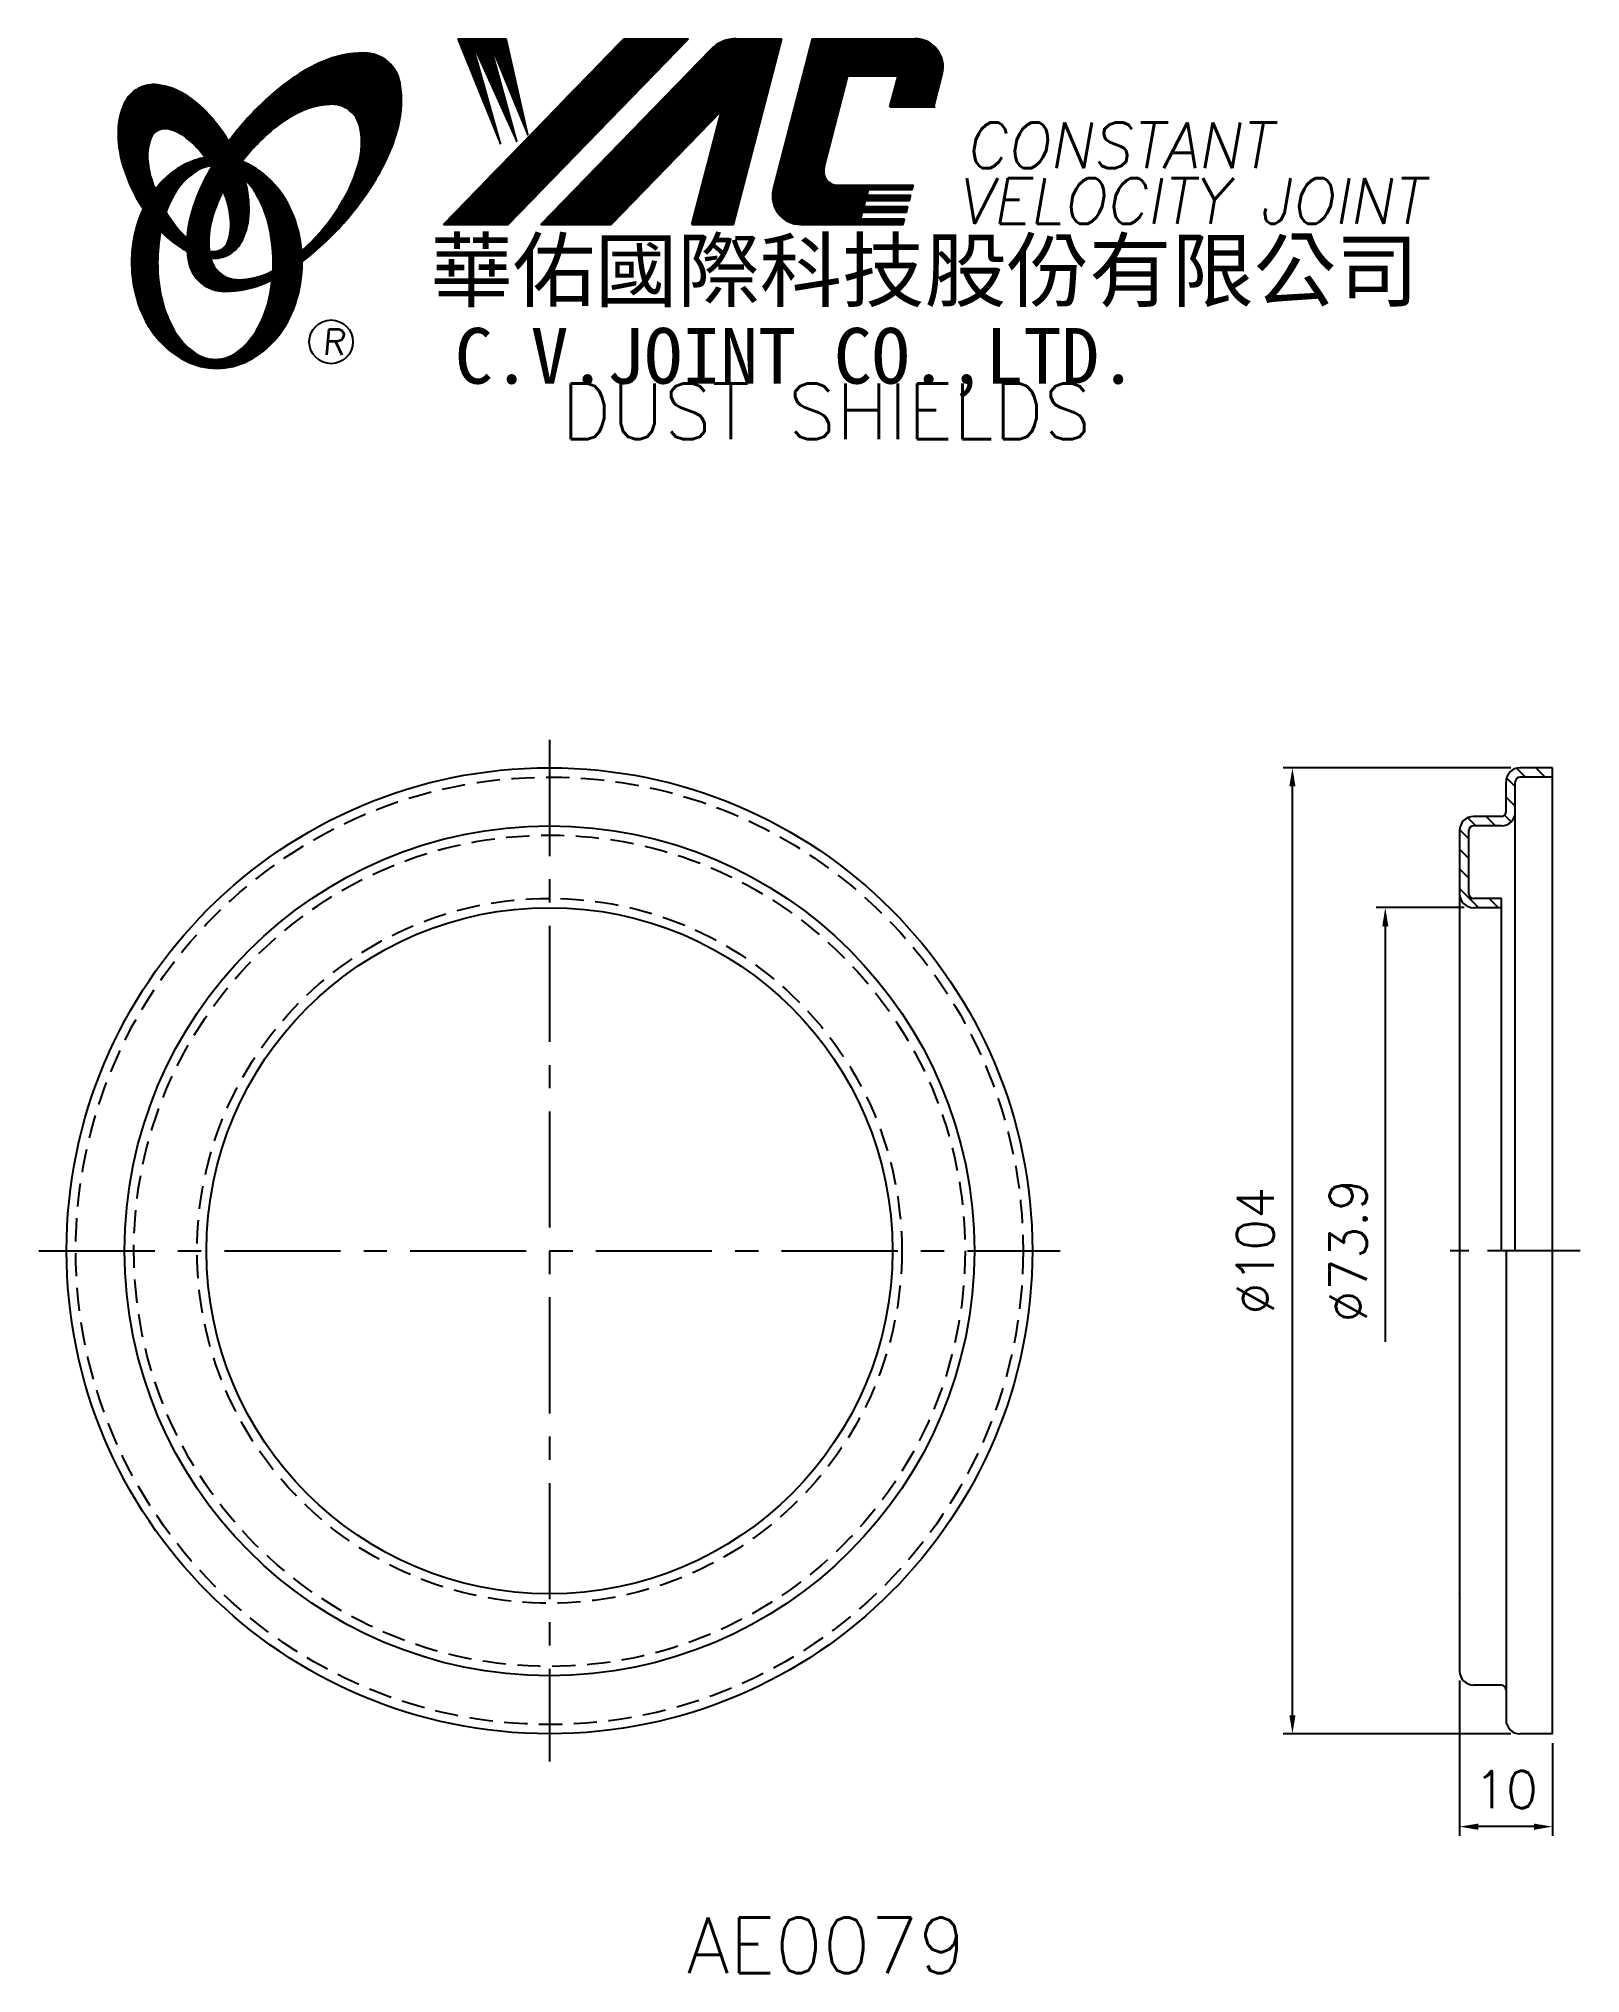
# Model space of a CAD drawing. Extents: x 111 to 277, y -5 to 203.
import ezdxf
from ezdxf.enums import TextEntityAlignment as Align

# ---------------------------------------------------------------- set-up
doc = ezdxf.new("R2010")
doc.units = 0
doc.header["$LTSCALE"] = 10
doc.header["$MEASUREMENT"] = 0
doc.linetypes.add('CENTER', pattern=[2, 1.25, -0.25, 0.25, -0.25])
doc.linetypes.add('HIDDEN', pattern=[0.375, 0.25, -0.125])
doc.layers.get('0').update_dxf_attribs({"linetype": 'CONTINUOUS'})
doc.layers.get('DEFPOINTS').update_dxf_attribs({"linetype": 'CONTINUOUS'})
doc.layers.add('4', color=4, linetype='CONTINUOUS')
doc.styles.add('CHINA', font='KAIU.TTF')
doc.styles.add('ITALICC', font='simplex.shx')
doc.dimstyles.new('STANDARD$0', dxfattribs={"dimtxt": 4, "dimasz": 2, "dimexe": 1, "dimexo": 1, "dimgap": 2, "dimtad": 1, "dimdec": 4, "dimzin": 10, "dimtxsty": 'ITALICC', "dimcen": 2, "dimclrd": 5, "dimclre": 5, "dimclrt": 18, "dimaunit": 1, "dimazin": 3, "dimtp": 0.1, "dimtfac": 0.7, "dimtdec": 4, "dimtmove": 0, "dimatfit": 3, "dimtolj": 1, "dimtzin": 10})
pattern_1 = [(45, (189.187495, -40.775344), (-0.00727476112, 0.00727476112), [])]
pattern_2 = [(45, (20.59695, -4.470935), (-0.00883883476, 0.00883883476), [])]

# ---------------------------------------------------------------- blocks, each defined once
blk = doc.blocks.new('*D14')
at = {"color": 5, "linetype": 'BYBLOCK'}
for p, q in [((264.59, 109.41), (255.09, 109.41)), ((256.09, 107.41), (256.09, 62.66))]:
    blk.add_line(p, q, dxfattribs=at)
blk.add_solid([(255.76, 107.41), (256.42, 107.41), (256.09, 109.41)], dxfattribs=at)
at = {"layer": 'DEFPOINTS', "color": 0, "linetype": 'BYBLOCK'}
for p in [(256.09, 109.41), (265.59, 109.41), (264.09, 35.53)]:
    blk.add_point(p, dxfattribs=at)
at = {"color": 18, "linetype": 'BYBLOCK', "insert": (252.09, 72.47), "char_height": 4, "attachment_point": 5, "rotation": 90, "style": 'ITALICC'}
blk.add_mtext('\\A1;∅73.9', dxfattribs=at)
blk = doc.blocks.new('*D15')
at = {"color": 5, "linetype": 'BYBLOCK'}
for p, q in [((269.59, 124.47), (245.09, 124.47)), ((246.09, 22.47), (246.09, 122.47)), ((269.59, 20.47), (245.09, 20.47))]:
    blk.add_line(p, q, dxfattribs=at)
for points in [[(245.76, 122.47), (246.42, 122.47), (246.09, 124.47)], [(245.76, 22.47), (246.42, 22.47), (246.09, 20.47)]]:
    blk.add_solid(points, dxfattribs=at)
at = {"layer": 'DEFPOINTS', "color": 0, "linetype": 'BYBLOCK'}
for p in [(246.09, 124.47), (270.59, 124.47), (270.59, 20.47)]:
    blk.add_point(p, dxfattribs=at)
at = {"color": 18, "linetype": 'BYBLOCK', "insert": (242.09, 72.47), "char_height": 4, "attachment_point": 5, "rotation": 90, "style": 'ITALICC'}
blk.add_mtext('\\A1;∅104', dxfattribs=at)
blk = doc.blocks.new('*D16')
at = {"color": 5, "linetype": 'BYBLOCK'}
for p, q in [((264.09, 26.22), (264.09, 9.47)), ((274.09, 19.47), (274.09, 9.47)), ((272.09, 10.47), (266.09, 10.47))]:
    blk.add_line(p, q, dxfattribs=at)
for points in [[(266.09, 10.8), (266.09, 10.13), (264.09, 10.47)], [(272.09, 10.8), (272.09, 10.13), (274.09, 10.47)]]:
    blk.add_solid(points, dxfattribs=at)
at = {"layer": 'DEFPOINTS', "color": 0, "linetype": 'BYBLOCK'}
for p in [(264.09, 27.22), (274.09, 20.47), (264.09, 10.47)]:
    blk.add_point(p, dxfattribs=at)
at = {"color": 18, "linetype": 'BYBLOCK', "insert": (269.09, 14.47), "char_height": 4, "attachment_point": 5, "style": 'ITALICC'}
blk.add_mtext('\\A1;10', dxfattribs=at)

msp = doc.modelspace()

# ---------------------------------------------------------------- hatches: boundary and pattern name
at = {"layer": '4', "linetype": 'CONTINUOUS'}
h = msp.add_hatch(dxfattribs=at)
h.set_pattern_fill('ANSI31', color=5, scale=0.1, style=0)
h.set_pattern_definition(pattern_2)
h.paths.add_polyline_path([(181.05565, 202.96005), (174.09835, 202.96005), (154.68174, 182.95629), (161.63905, 182.95629)])
h.paths.add_polyline_path([(184.60255, 195.19448), (181.42217, 182.95629), (185.90316, 182.95629), (191.10159, 202.96005), (186.20487, 202.96005, 0.202785967), (183.47079, 201.80363), (165.17666, 182.95629), (172.72357, 182.95629)])
h.paths.add_polyline_path([(198.22965, 198.96163), (203.62337, 198.96163), (202.75435, 195.61762), (207.47117, 195.61762), (208.38789, 199.14518, 0.490800957), (205.43769, 202.96005), (194.40338, 202.96005), (190.19632, 186.77116, 0.490800957), (193.14652, 182.95629), (204.18084, 182.95629), (204.33528, 183.5506), (199.61846, 183.5506), (199.81183, 184.29469), (204.52865, 184.29469), (204.68721, 184.90482), (199.97039, 184.90482), (200.13163, 185.52529), (204.84845, 185.52529), (205.00463, 186.12628), (200.28781, 186.12628), (200.44461, 186.72966), (205.16143, 186.72966), (205.27817, 187.17885), (197.13842, 187.17885, -0.490800957), (195.66332, 189.08629)])
h = msp.add_hatch(dxfattribs=at)
h.set_pattern_fill('ANSI31', color=1, scale=0.1, style=0)
h.set_pattern_definition(pattern_2)
h.paths.add_polyline_path([(161.41372, 202.96005), (156.23639, 202.96005), (160.80715, 191.65631), (157.74122, 202.61429), (162.57596, 191.89197), (159.62795, 202.61429), (163.75516, 192.59893)])
h = msp.add_hatch(dxfattribs=at)
h.set_pattern_fill('ANSI31', color=5, scale=0.082305, style=0)
h.set_pattern_definition([(45, (20.59695, -4.470935), (-0.00727476112, 0.00727476112), [])])
h.paths.add_polyline_path([(142.63242, 195.89757, -0.172879177), (144.57389, 195.239, -0.172879177), (145.66119, 193.50095, -0.104527385), (145.68897, 190.17276, -0.065680101), (144.51943, 186.77081, -0.051823203), (142.07902, 182.92842, -0.044272532), (139.40405, 180.10208, -0.020203161), (139.45763, 178.96416, 0.006517006), (139.86218, 179.27624, 0.049863361), (144.4156, 183.6893, 0.049863361), (148.00524, 188.91647, 0.063682799), (149.82629, 193.54381, 0.103597411), (150.01558, 198.12778, 0.177892575), (148.66698, 200.49806, 0.177892575), (146.10459, 201.43139, 0.103597411), (141.61679, 200.47834, 0.063682799), (137.35904, 197.90927, 0.049863361), (132.80562, 193.49621, 0.016070017), (131.53492, 191.88989, -0.007061632), (131.7822, 191.45286, -0.031648676), (132.73479, 189.41629, -0.008069351), (133.1667, 189.9806, -0.051823203), (136.34507, 193.23905, -0.065680101), (139.387, 195.15941, -0.104527385)])
h.paths.add_polyline_path([(129.55675, 182.73625, -0.065680101), (130.72628, 186.13821, -0.006063428), (130.97022, 186.61322, 0.027613469), (130.24339, 188.20129, 0.017011252), (129.70997, 189.13627, 0.007829282), (129.21598, 188.26904, 0.063682799), (127.39494, 183.6417, 0.103597411), (127.20564, 179.05772, 0.177892575), (128.55425, 176.68745, 0.177892575), (131.11664, 175.75412, 0.103597411), (135.60444, 176.70717, 0.008811776), (136.2314, 176.99724, 0.013922709), (136.30873, 177.96705, -0.009086703), (135.85872, 177.74961, -0.104527385), (132.6133, 177.01144, -0.172879177), (130.67182, 177.67001, -0.172879177), (129.58453, 179.40806, -0.104527385)])
h = msp.add_hatch(dxfattribs=at)
h.set_pattern_fill('ANSI31', color=3, scale=0.082305, style=0)
h.set_pattern_definition(pattern_1)
h.paths.add_polyline_path([(126.83592, 196.94841, 0.106488277), (123.89404, 197.98698, 0.158297415), (121.80384, 197.59193, 0.158297415), (120.34451, 196.04424, 0.106488277), (119.63369, 193.00648, 0.071723199), (120.05174, 189.69352, 0.058080454), (121.59672, 185.87814, 0.058080454), (123.97777, 182.52034, 0.071723199), (126.54301, 180.38259, 0.020895977), (127.0832, 180.0806, -0.030777155), (127.06729, 181.45682, -0.042059526), (125.97093, 182.61958, -0.04691039), (124.35177, 185.10073, -0.04691039), (123.22349, 187.84022, -0.060581117), (122.82139, 190.10228, -0.10187153), (123.13301, 192.19049, -0.185892489), (123.9131, 193.08213, -0.185892489), (125.08974, 193.22025, -0.10187153), (126.98739, 192.29471, -0.060581117), (128.62422, 190.68244, -0.04691039), (130.24339, 188.20129, -0.04691039), (131.37167, 185.46181, -0.060581117), (131.77377, 183.19974, -0.10187153), (131.46215, 181.11154, -0.185892489), (130.68206, 180.2199, -0.185892489), (129.50541, 180.08178, -0.002013383), (129.46461, 180.0924, 0.021593804), (129.58453, 179.40806, 0.006477741), (129.60253, 179.33103, 0.14950097), (131.57509, 179.73906, 0.158297415), (133.03442, 181.28675, 0.106488277), (133.74523, 184.32452, 0.071723199), (133.32719, 187.63748, 0.058080454), (131.7822, 191.45286, 0.058080454), (129.40116, 194.81065, 0.071723199)])
h = msp.add_hatch(dxfattribs=at)
h.set_pattern_fill('ANSI31', color=1, scale=0.082305, style=0)
h.set_pattern_definition(pattern_1)
h.paths.add_polyline_path([(127.92954, 188.62496, -0.120168026), (129.62133, 189.27835, 0.016865385), (129.02157, 190.16109, 0.076648372), (126.86535, 189.44217, 0.104809576), (123.78089, 186.92907, 0.005838257), (123.61395, 186.71687, 0.028089978), (124.35177, 185.10073, 0.014237292), (124.7939, 184.31569, -0.045767751), (125.71908, 186.25253, -0.106890197)])
h.paths.add_polyline_path([(123.89817, 178.87034, -0.048711043), (124.22828, 182.25068, -0.007865741), (123.97777, 182.52034, -0.037695478), (122.3419, 184.6391, 0.03042545), (121.81657, 183.33513, 0.080710289), (121.09113, 178.87034, 0.080710289), (121.81657, 174.40555, 0.089265679), (123.78089, 170.81161, 0.104809576), (126.86535, 168.29851, 0.11926607), (130.27454, 167.47357, 0.11926607), (133.68373, 168.29851, 0.104809576), (136.76819, 170.81161, 0.089265679), (138.73251, 174.40555, 0.080710289), (139.45794, 178.87034, 0.080710289), (138.73251, 183.33513, 0.089265679), (136.76819, 186.92907, 0.104809576), (133.68373, 189.44217, 0.025513357), (132.99049, 189.75492, 0.004818181), (132.73479, 189.41629, -0.023722145), (133.27601, 187.81954, -0.065307489), (134.51119, 186.25253, -0.073950765), (135.82364, 183.0548, -0.060532391), (136.33209, 178.87034, -0.060532391), (135.82364, 174.68588, -0.073950765), (134.51119, 171.48815, -0.106890197), (132.30072, 169.11572, -0.153118262), (130.11513, 168.43034, -0.153118262), (127.92954, 169.11572, -0.106890197), (125.71908, 171.48815, -0.073950765), (124.40663, 174.68588, -0.060532391)])
h = msp.add_hatch(dxfattribs=at)
h.set_pattern_fill('ANSI31', color=5, scale=12, angle=90, style=0)
h.set_pattern_definition([(135, (30.9725, -3.315), (-1.06066, -1.06066), [])])
h.paths.add_polyline_path([(268.58907, 109.40596), (268.58907, 110.40596), (265.58907, 110.40596, -0.414213562), (265.08907, 110.90596), (265.08907, 117.71596, -0.414213562), (265.58907, 118.21596), (268.58907, 118.21596, 0.414213562), (270.08907, 119.71596), (270.08907, 122.96596, -0.414213562), (270.58907, 123.46596), (274.08907, 123.46596), (274.08907, 124.46596), (270.58907, 124.46596, 0.414213562), (269.08907, 122.96596), (269.08907, 119.71596, -0.414213562), (268.58907, 119.21596), (265.58907, 119.21596, 0.414213562), (264.08907, 117.71596), (264.08907, 110.90596, 0.414213562), (265.58907, 109.40596)])

# ---------------------------------------------------------------- linework, layer by layer
at = {"layer": '4', "color": 5, "linetype": 'CONTINUOUS'}
for p, q in [((154.68174, 182.95629), (174.09835, 202.96005)), ((161.63905, 182.95629), (181.05565, 202.96005)), ((174.09835, 202.96005), (181.05565, 202.96005)), ((185.90316, 182.95629), (191.10159, 202.96005)), ((186.20487, 202.96005), (191.10159, 202.96005)), ((190.19632, 186.77116), (194.40338, 202.96005)), ((194.40338, 202.96005), (205.43769, 202.96005)), ((165.17666, 182.95629), (183.47079, 201.80363)), ((195.66332, 189.08629), (198.22965, 198.96163)), ((198.22965, 198.96163), (203.62337, 198.96163)), ((202.75435, 195.61762), (203.62337, 198.96163)), ((207.47117, 195.61762), (208.38789, 199.14518)), ((172.72357, 182.95629), (184.60255, 195.19448)), ((181.42217, 182.95629), (184.60255, 195.19448)), ((202.75435, 195.61762), (207.6216, 195.61762)), ((197.13842, 187.17885), (205.27817, 187.17885)), ((199.97039, 184.90482), (200.13163, 185.52529)), ((200.13163, 185.52529), (204.84845, 185.52529)), ((200.28781, 186.12628), (200.44461, 186.72966)), ((200.28781, 186.12628), (205.00463, 186.12628)), ((200.44461, 186.72966), (205.16143, 186.72966)), ((204.84845, 185.52529), (205.00463, 186.12628)), ((205.16143, 186.72966), (205.27817, 187.17885)), ((199.61846, 183.5506), (199.81183, 184.29469)), ((199.61846, 183.5506), (204.33528, 183.5506)), ((199.81183, 184.29469), (204.52865, 184.29469)), ((199.97039, 184.90482), (204.68721, 184.90482)), ((204.18084, 182.95629), (204.33528, 183.5506)), ((204.52865, 184.29469), (204.68721, 184.90482)), ((154.68174, 182.95629), (161.63905, 182.95629)), ((165.17666, 182.95629), (172.72357, 182.95629)), ((181.42217, 182.95629), (185.90316, 182.95629)), ((193.14652, 182.95629), (204.18084, 182.95629))]:
    msp.add_line(p, q, dxfattribs=at)
at = {"layer": '4', "color": 1, "linetype": 'CONTINUOUS'}
for p, q in [((156.23639, 202.96005), (160.80715, 191.65631)), ((156.23639, 202.96005), (161.41372, 202.96005)), ((157.74122, 202.61429), (162.57596, 191.89197)), ((160.80715, 191.65631), (157.74122, 202.61429)), ((162.57596, 191.89197), (159.62795, 202.61429)), ((159.62795, 202.61429), (163.75516, 192.59893)), ((163.75516, 192.59893), (161.41372, 202.96005))]:
    msp.add_line(p, q, dxfattribs=at)
at = {"layer": '4', "color": 5, "linetype": 'CENTER'}
for p, q in [((166.08905, 127.46596), (166.08905, 17.46596)), ((111.08905, 72.46596), (221.08905, 72.46596))]:
    msp.add_line(p, q, dxfattribs=at)
at = {"layer": '4', "color": 7, "linetype": 'CONTINUOUS'}
for p, q in [((269.08907, 119.71596), (269.08907, 122.96596)), ((270.08907, 72.46596), (270.08907, 122.96596)), ((274.08907, 124.46596), (270.58907, 124.46596)), ((274.08907, 123.46596), (270.58907, 123.46596)), ((274.08907, 20.46596), (274.08907, 124.46596)), ((268.58907, 119.21596), (265.58907, 119.21596)), ((264.08907, 117.71596), (264.08907, 27.21596)), ((265.08907, 110.90596), (265.08907, 117.71596)), ((268.58907, 118.21596), (265.58907, 118.21596)), ((268.58907, 110.40596), (265.58907, 110.40596)), ((268.58907, 72.46596), (268.58907, 110.40596)), ((268.58907, 109.40596), (265.58907, 109.40596)), ((269.08907, 72.46596), (269.08907, 21.96596)), ((268.58907, 25.71596), (265.58907, 25.71596)), ((274.08907, 20.46596), (270.58907, 20.46596))]:
    msp.add_line(p, q, dxfattribs=at)
at = {"layer": '4', "color": 5, "linetype": 'CENTER', "ltscale": 0.8}
msp.add_line((277.08907, 72.46596), (261.08907, 72.46596), dxfattribs=at)
at = {"layer": '4', "color": 5, "linetype": 'CONTINUOUS'}
for points in [[(139.45763, 178.96416, 0.006517006), (139.86218, 179.27624, 0.049863361), (144.4156, 183.6893, 0.049863361), (148.00524, 188.91647, 0.063682799), (149.82629, 193.54381, 0.103597411), (150.01558, 198.12778, 0.177892575), (148.66698, 200.49806, 0.177892575), (146.10459, 201.43139, 0.103597411), (141.61679, 200.47834, 0.063682799), (137.35904, 197.90927, 0.049863361), (132.80562, 193.49621, 0.016070017), (131.53492, 191.88989)], [(139.40405, 180.10208, 0.044272532), (142.07902, 182.92842, 0.051823203), (144.51943, 186.77081, 0.065680101), (145.68897, 190.17276, 0.104527385), (145.66119, 193.50095, 0.172879177), (144.57389, 195.239, 0.172879177), (142.63242, 195.89757, 0.104527385), (139.387, 195.15941, 0.065680101), (136.34507, 193.23905, 0.051823203), (133.1667, 189.9806, 0.008069351), (132.73479, 189.41629)], [(129.70997, 189.13627, 0.007829282), (129.21598, 188.26904, 0.063682799), (127.39494, 183.6417, 0.103597411), (127.20564, 179.05772, 0.177892575), (128.55425, 176.68745, 0.177892575), (131.11664, 175.75412, 0.103597411), (135.60444, 176.70717, 0.008811776), (136.2314, 176.99724, 0.008811776)], [(130.97022, 186.61322, 0.006063428), (130.72628, 186.13821, 0.065680101), (129.55675, 182.73625, 0.104527385), (129.58453, 179.40806, 0.172879177), (130.67182, 177.67001, 0.172879177), (132.6133, 177.01144, 0.104527385), (135.85872, 177.74961, 0.009086703), (136.30873, 177.96705, 0.009086703)]]:
    msp.add_lwpolyline(points, format="xyb", dxfattribs=at)
at = {"layer": '4', "color": 3, "linetype": 'CONTINUOUS'}
for points in [[(129.60253, 179.33103, 0.14950097), (131.57509, 179.73906, 0.158297415), (133.03442, 181.28675, 0.106488277), (133.74523, 184.32452, 0.071723199), (133.32719, 187.63748, 0.058080454), (131.7822, 191.45286, 0.058080454), (129.40116, 194.81065, 0.071723199), (126.83592, 196.94841, 0.106488277), (123.89404, 197.98698, 0.158297415), (121.80384, 197.59193, 0.158297415), (120.34451, 196.04424, 0.106488277), (119.63369, 193.00648, 0.071723199), (120.05174, 189.69352, 0.058080454), (121.59672, 185.87814, 0.058080454), (123.97777, 182.52034, 0.071723199), (126.54301, 180.38259, 0.020895977), (127.0832, 180.0806, 0.020895977)], [(129.46461, 180.0924, 0.002013383), (129.50541, 180.08178, 0.185892489), (130.68206, 180.2199, 0.185892489), (131.46215, 181.11154, 0.10187153), (131.77377, 183.19974, 0.060581117), (131.37167, 185.46181, 0.04691039), (130.24339, 188.20129, 0.04691039), (128.62422, 190.68244, 0.060581117), (126.98739, 192.29471, 0.10187153), (125.08974, 193.22025, 0.185892489), (123.9131, 193.08213, 0.185892489), (123.13301, 192.19049, 0.10187153), (122.82139, 190.10228, 0.060581117), (123.22349, 187.84022, 0.04691039), (124.35177, 185.10073, 0.04691039), (125.97093, 182.61958, 0.042059526), (127.06729, 181.45682, 0.042059526)]]:
    msp.add_lwpolyline(points, format="xyb", dxfattribs=at)
at = {"layer": '4', "color": 1, "linetype": 'CONTINUOUS'}
for points in [[(122.3419, 184.6391, 0.03042545), (121.81657, 183.33513, 0.080710289), (121.09113, 178.87034, 0.080710289), (121.81657, 174.40555, 0.089265679), (123.78089, 170.81161, 0.104809576), (126.86535, 168.29851, 0.11926607), (130.27454, 167.47357, 0.11926607), (133.68373, 168.29851, 0.104809576), (136.76819, 170.81161, 0.089265679), (138.73251, 174.40555, 0.080710289), (139.45794, 178.87034, 0.080710289), (138.73251, 183.33513, 0.089265679), (136.76819, 186.92907, 0.104809576), (133.68373, 189.44217, 0.025513357), (132.99049, 189.75492, 0.025513357)], [(129.02157, 190.16109, 0.076648372), (126.86535, 189.44217, 0.104809576), (123.78089, 186.92907, 0.005838257), (123.61395, 186.71687, 0.005838257)], [(124.22828, 182.25068, 0.048711043), (123.89817, 178.87034, 0.060532391), (124.40663, 174.68588, 0.073950765), (125.71908, 171.48815, 0.106890197), (127.92954, 169.11572, 0.153118262), (130.11513, 168.43034, 0.153118262), (132.30072, 169.11572, 0.106890197), (134.51119, 171.48815, 0.073950765), (135.82364, 174.68588, 0.060532391), (136.33209, 178.87034, 0.060532391), (135.82364, 183.0548, 0.073950765), (134.51119, 186.25253, 0.065307489), (133.27601, 187.81954)], [(129.62133, 189.27835, 0.120168026), (127.92954, 188.62496, 0.106890197), (125.71908, 186.25253, 0.045767751), (124.7939, 184.31569, 0.045767751)]]:
    msp.add_lwpolyline(points, format="xyb", dxfattribs=at)
at = {"layer": '4', "color": 5, "linetype": 'CONTINUOUS'}
msp.add_circle((142.57878, 170.32462), 2.35282, dxfattribs=at)
at = {"layer": '4', "color": 7, "linetype": 'CONTINUOUS'}
for radius in [52, 45.75, 36.94]:
    msp.add_circle((166.08905, 72.46596), radius, dxfattribs=at)
at = {"layer": '4', "color": 5, "linetype": 'HIDDEN'}
for radius in [51, 44.75, 37.94]:
    msp.add_circle((166.08905, 72.46596), radius, dxfattribs=at)
at = {"layer": '4', "color": 5, "linetype": 'CONTINUOUS'}
for centre, radius, start, end in [((186.20487, 199.14981), 3.81024, 90, 135.8533387), ((205.43769, 199.91186), 3.04819, 345.4326059, 90), ((197.13842, 188.70295), 1.5241, 165.4326059, 270), ((193.14652, 186.00448), 3.04819, 165.4326059, 270)]:
    msp.add_arc(centre, radius, start, end, dxfattribs=at)
at = {"layer": '4', "color": 7, "linetype": 'CONTINUOUS'}
for centre, radius, start, end in [((270.58907, 122.96596), 1.5, 90, 180), ((270.58907, 122.96596), 0.5, 90, 180), ((265.58907, 117.71596), 1.5, 90, 180), ((268.58907, 119.71596), 0.5, 270, 0), ((268.58907, 119.71596), 1.5, 270, 0), ((265.58907, 117.71596), 0.5, 90, 180), ((265.58907, 110.90596), 1.5, 180, 270), ((265.58907, 110.90596), 0.5, 180, 270), ((265.58907, 27.21596), 1.5, 180, 270), ((268.58907, 25.21596), 0.5, 0, 90), ((270.58907, 21.96596), 1.5, 180, 270)]:
    msp.add_arc(centre, radius, start, end, dxfattribs=at)
for p in [(264.08907, 109.40596), (264.08907, 35.52596)]:
    msp.add_point(p, dxfattribs=at)

# ---------------------------------------------------------------- texts
at = {"layer": '4', "color": 5, "linetype": 'CONTINUOUS', "style": 'ITALICC'}
for s, height, oblique, p in [('CONSTANT', 4.9, 10, (210.83055, 189.02676)), ('VELOCITY JOINT', 4.9, 10, (209.95233, 183.03137)), ('R', 2.75625, 5, (141.62009, 168.91502))]:
    msp.add_text(s, height=height, dxfattribs=dict(at, oblique=oblique)).set_placement(p)
at = {"layer": '4', "color": 7, "linetype": 'CONTINUOUS', "style": 'CHINA'}
for s, height, p in [('華佑國際科技股份有限公司', 6.5, (153.26838, 174.76644)), ('C.V.JOINT CO.,LTD.', 6, (155.89702, 165.82022))]:
    msp.add_text(s, height=height, dxfattribs=at).set_placement(p)
at = {"layer": '4', "color": 18, "linetype": 'CONTINUOUS', "style": 'ITALICC'}
for s, p in [('DUST SHIELDS', (195.89974, 159.8274)), ('AE0079', (195.89974, -5.31999))]:
    msp.add_text(s, height=6, dxfattribs=at).set_placement(p, align=Align.CENTER)

# ---------------------------------------------------------------- dimensions: what is measured, and where the dimension line sits
at = {"layer": '4', "color": 7, "linetype": 'CONTINUOUS'}
dim = msp.add_linear_dim(base=(246.08908, 124.46596), p1=(270.58907, 20.46596), p2=(270.58907, 124.46596), angle=90, text='%%C104', dimstyle='STANDARD$0', dxfattribs=at)
dim.commit()
dim.dimension.update_dxf_attribs({"geometry": '*D15', "text_midpoint": (242.08908, 72.46596)})
dim = msp.add_linear_dim(base=(256.08906, 109.40596), p1=(264.08907, 35.52596), p2=(265.58907, 109.40596), angle=90, text='%%C73.9', dimstyle='STANDARD$0', override={"dimcen": -2, "dimse1": 1, "dimsd1": 1}, dxfattribs=at)
dim.commit()
dim.dimension.update_dxf_attribs({"geometry": '*D14', "text_midpoint": (252.08906, 72.46596)})
dim = msp.add_linear_dim(base=(264.08907, 10.46599), p1=(274.08907, 20.46596), p2=(264.08907, 27.21596), text='10', dimstyle='STANDARD$0', dxfattribs=at)
dim.commit()
dim.dimension.update_dxf_attribs({"geometry": '*D16', "text_midpoint": (269.08907, 14.46599)})

doc.saveas('drawing.dxf')
